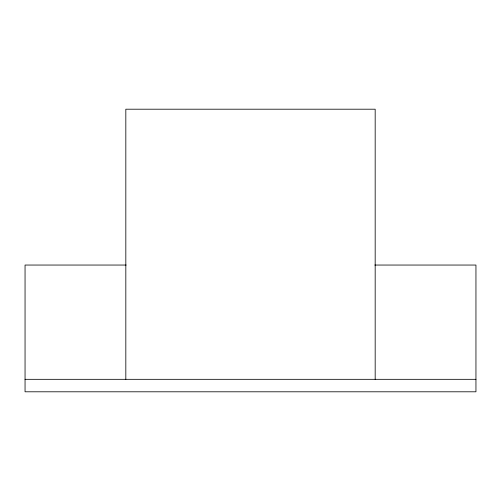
<?xml version="1.0" encoding="UTF-8"?>
<svg xmlns="http://www.w3.org/2000/svg" width="501" height="501" viewBox="0 0 501 501"><rect width="100%" height="100%" fill="white"/><g stroke="black" fill="none" stroke-linecap="round" stroke-linejoin="round"><path stroke-width="0.75" d="M126.164 265.048L25.05 265.048L25.05 391.795L475.95 391.795L475.95 265.048L374.836 265.048M25.05 379.326L475.95 379.326M375.174 379.326L375.174 109.205L125.826 109.205L125.826 379.326"/></g></svg>
